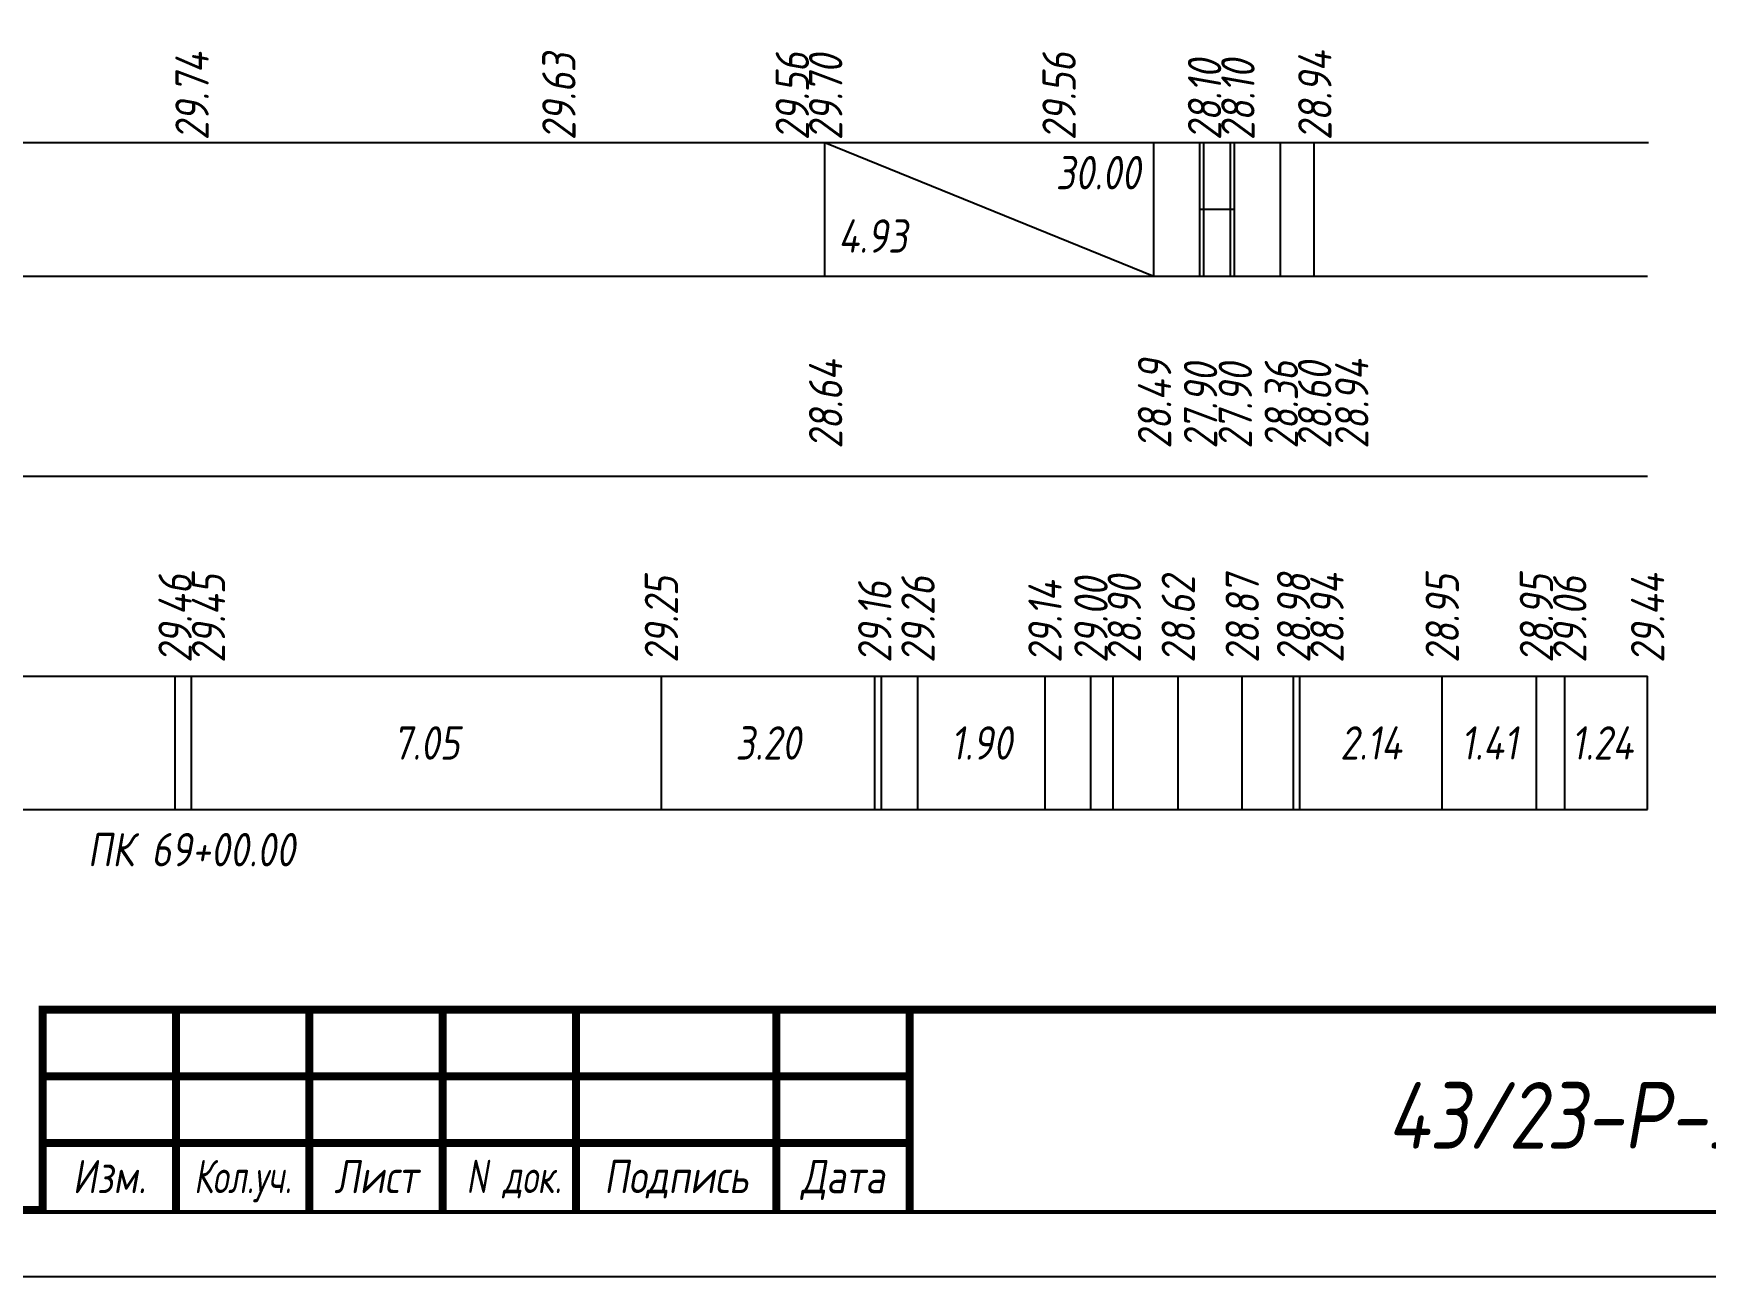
# Model space of a CAD drawing. Extents: x -717 to 1451, y -133302 to 233.
# Drawn here: x 199.3 to 324.6, y -109049.4 to -108956.2 of the extents above; entities that cross this region are included whole.
import ezdxf
from ezdxf.enums import TextEntityAlignment as Align

# ---------------------------------------------------------------- set-up
doc = ezdxf.new("R2010")
doc.units = 0
for name, color, linetype in [('Зарамочное оформление', 7, 'Continuous'), ('Код_510', 7, 'Continuous'), ('Код_514', 1, 'Continuous'), ('Код_516', 1, 'Continuous'), ('Подписи поперечников', 7, 'Continuous'), ('Таблица', 7, 'Continuous')]:
    doc.layers.add(name, color=color, linetype=linetype)
doc.styles.add('М', font='romand.shx', dxfattribs={"width": 0.8, "oblique": 10, "height": 2.5})

# ---------------------------------------------------------------- blocks, each defined once
blk = doc.blocks.new('Штамп')
at = {"linetype": 'Continuous'}
blk.add_wipeout([(199.95, -411.25), (384.95, -411.25), (384.95, -426.25), (199.95, -426.25)], dxfattribs=at).dxf.layer = 'Зарамочное оформление'
at = {"layer": 'Зарамочное оформление', "linetype": 'Continuous', "lineweight": -3, "const_width": 0.6, "flags": 128}
for points in [[(199.95, -426.25), (199.95, -411.25), (384.95, -411.25)], [(209.95, -411.25), (209.95, -426.25)], [(219.95, -411.25), (219.95, -426.25)], [(229.95, -411.25), (229.95, -426.25)], [(239.95, -411.25), (239.95, -426.25)], [(254.95, -411.25), (254.95, -426.25)], [(264.95, -411.25), (264.95, -426.25)], [(199.95, -416.25), (264.95, -416.25)], [(199.95, -421.25), (264.95, -421.25)]]:
    blk.add_lwpolyline(points, dxfattribs=at)
at = {"linetype": 'Continuous', "insert": (319.95, -419.17), "char_height": 5, "width": 110, "attachment_point": 5, "style": 'М'}
blk.add_mtext('{\\Q10;\\W0.8;43/23-Р-ЗП2-1}', dxfattribs=at)
at = {"layer": 'Зарамочное оформление', "linetype": 'Continuous', "style": 'М', "oblique": 10}
for s, width, p in [('Изм.', 0.8, (204.95, -423.75)), ('Кол.уч.', 0.7, (214.95, -423.75)), ('Лист', 0.8, (224.95, -423.75)), ('N док.', 0.7, (235.28, -423.75)), ('Подпись', 0.8, (247.45, -423.75)), ('Дата', 0.8, (259.95, -423.75))]:
    blk.add_text(s, height=2.5, dxfattribs=dict(at, width=width)).set_placement(p, align=Align.MIDDLE_CENTER)
blk = doc.blocks.new('шифр')
blk.add_blockref('Штамп', (0, -108678))

msp = doc.modelspace()

# ---------------------------------------------------------------- linework, layer by layer
at = {"flags": 128}
msp.add_lwpolyline([(-30.054, -109049.421), (389.946, -109049.421), (389.946, -108752.421), (-30.054, -108752.421)], close=True, dxfattribs=at)
at = {"const_width": 0.6, "flags": 128}
msp.add_lwpolyline([(-10.054, -109044.421), (384.946, -109044.421), (384.946, -108757.421), (-10.054, -108757.421)], close=True, dxfattribs=at)

# ---------------------------------------------------------------- next in the draw order: block references
msp.add_blockref('шифр', (0, 59.829))

# ---------------------------------------------------------------- next in the draw order: linework, layer by layer
at = {"layer": 'Код_510'}
for p, q in [((209.887, -109014.421), (209.887, -109004.421)), ((211.103, -109014.421), (211.103, -109004.421)), ((246.343, -109014.421), (246.343, -109004.421)), ((262.338, -109014.421), (262.338, -109004.421)), ((262.838, -109014.421), (262.838, -109004.421)), ((265.579, -109014.421), (265.579, -109004.421)), ((275.102, -109014.421), (275.102, -109004.421)), ((278.548, -109014.421), (278.548, -109004.421)), ((280.204, -109014.421), (280.204, -109004.421)), ((285.091, -109014.421), (285.091, -109004.421)), ((289.891, -109014.421), (289.891, -109004.421)), ((293.741, -109014.421), (293.741, -109004.421)), ((294.198, -109014.421), (294.198, -109004.421)), ((304.883, -109014.421), (304.883, -109004.421)), ((311.94, -109014.421), (311.94, -109004.421)), ((314.079, -109014.421), (314.079, -109004.421)), ((320.277, -109014.421), (320.277, -109004.421))]:
    msp.add_line(p, q, dxfattribs=at)
at = {"layer": 'Код_516'}
for p, q in [((258.603, -108974.421), (258.603, -108964.421)), ((258.603, -108964.421), (283.261, -108974.421)), ((283.261, -108974.421), (283.261, -108964.421)), ((283.261, -108974.421), (283.261, -108964.421)), ((286.708, -108974.421), (286.708, -108964.421)), ((287.011, -108974.421), (287.011, -108964.421)), ((289.011, -108974.421), (289.011, -108964.421)), ((289.313, -108974.421), (289.313, -108964.421)), ((292.761, -108974.421), (292.761, -108964.421)), ((292.761, -108974.421), (292.761, -108964.421)), ((295.277, -108974.421), (295.277, -108964.421)), ((286.708, -108969.421), (287.011, -108969.421)), ((287.011, -108969.421), (289.011, -108969.421)), ((289.011, -108969.421), (289.313, -108969.421))]:
    msp.add_line(p, q, dxfattribs=at)
at = {"layer": 'Таблица'}
for p, q in [((80, -108964.421), (320.332, -108964.421)), ((79.946, -108974.421), (320.277, -108974.421)), ((79.946, -108989.421), (320.277, -108989.421)), ((79.946, -109004.421), (320.277, -109004.421)), ((79.946, -109014.421), (320.277, -109014.421))]:
    msp.add_line(p, q, dxfattribs=at)

# ---------------------------------------------------------------- next in the draw order: texts
at = {"layer": 'Код_510', "style": 'М', "oblique": 10, "width": 0.8}
for s, p in [('29.45', (212.387, -109003.421)), ('28.87', (289.891, -109003.421)), ('28.98', (293.741, -109003.421)), ('28.95', (304.883, -109003.421)), ('28.95', (311.94, -109003.421)), ('29.46', (209.887, -109003.421)), ('29.25', (246.343, -109003.421)), ('29.16', (262.338, -109003.421)), ('29.26', (265.579, -109003.421)), ('29.14', (275.102, -109003.421)), ('29.00', (278.548, -109003.421)), ('28.90', (281.048, -109003.421)), ('28.62', (285.091, -109003.421)), ('28.94', (296.241, -109003.421)), ('29.06', (314.44, -109003.421)), ('29.44', (320.277, -109003.421))]:
    msp.add_text(s, height=2.5, rotation=90, dxfattribs=at).set_placement(p, align=Align.MIDDLE_LEFT)
for s, p in [('7.05', (228.723, -109009.421)), ('3.20', (254.34, -109009.421)), ('1.90', (270.341, -109009.421)), ('2.14', (299.541, -109009.421)), ('1.41', (308.412, -109009.421)), ('1.24', (316.882, -109009.421))]:
    msp.add_text(s, height=2.5, dxfattribs=at).set_placement(p, align=Align.MIDDLE_CENTER)
at = {"layer": 'Код_514', "style": 'М', "oblique": 10, "width": 0.8}
for s, p in [('29.74', (211.157, -108964.242)), ('29.63', (238.657, -108964.242)), ('29.56', (256.157, -108964.242)), ('29.70', (258.657, -108964.242)), ('29.56', (276.157, -108964.242)), ('28.94', (295.332, -108964.242)), ('28.10', (287.065, -108964.242)), ('28.10', (289.565, -108964.242))]:
    msp.add_text(s, height=2.5, rotation=90, dxfattribs=at).set_placement(p, align=Align.MIDDLE_LEFT)
at = {"layer": 'Код_516', "style": 'М', "oblique": 10, "width": 0.8}
msp.add_text('30.00', height=2.5, dxfattribs=at).set_placement((282.261, -108965.421), align=Align.TOP_RIGHT)
msp.add_text('4.93', height=2.5, dxfattribs=at).set_placement((259.603, -108973.421), align=Align.BOTTOM_LEFT)
for s, p in [('28.64', (258.657, -108987.371)), ('28.49', (283.315, -108987.371)), ('27.90', (286.762, -108987.371)), ('27.90', (289.368, -108987.371)), ('28.36', (292.815, -108987.371)), ('28.60', (295.315, -108987.371)), ('28.94', (298.101, -108987.371))]:
    msp.add_text(s, height=2.5, rotation=90, dxfattribs=at).set_placement(p, align=Align.MIDDLE_LEFT)
at = {"layer": 'Подписи поперечников', "style": 'М', "oblique": 10, "width": 0.8}
msp.add_text('ПК 69+00.00', height=2.5, dxfattribs=at).set_placement((211.103, -109019.421), align=Align.BOTTOM_CENTER)

doc.saveas('drawing.dxf')
